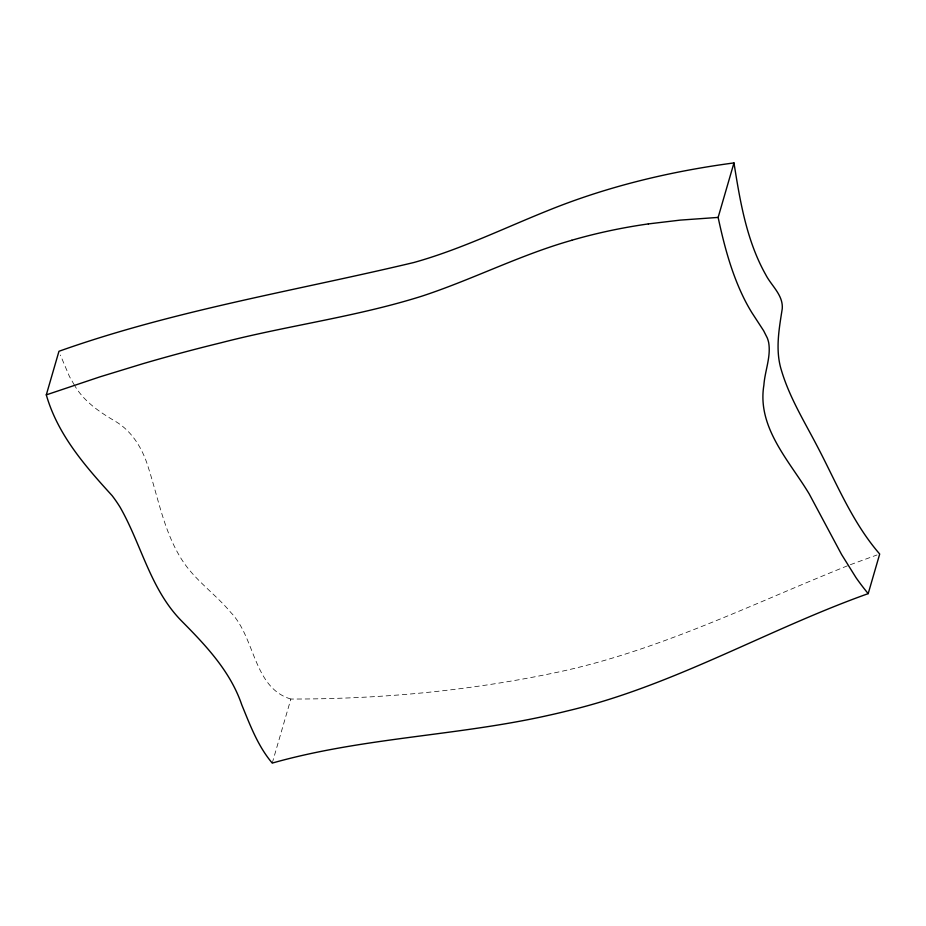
<?xml version="1.0" encoding="UTF-8"?>
<svg xmlns="http://www.w3.org/2000/svg" width="926" height="926" viewBox="0 0 926 926"><rect width="100%" height="100%" fill="white"/><g stroke="black" fill="none" stroke-linecap="round" stroke-linejoin="round"><path stroke-width="0.69" stroke-dasharray="4.63 3.47" d="M272.244 763.082L290.857 699.037C378.34 699.153 466.01 691.178 551.722 673.433C655.782 652.367 751.125 604.308 849.003 565.207M850.346 564.698L877.038 554.963M290.857 699.037C253.203 687.81 255.402 637.69 230.875 612.549C216.059 594.677 196.381 581.262 183.267 561.897C164.458 533.735 158.693 499.704 148.473 468C142.917 449.284 132.383 431.285 115.148 421.191C99.765 412.186 84.498 401.849 75.075 386.269M74.381 385.066L69.531 376.685L60.375 355.052"/><path stroke-width="1.39" d="M46.3 394.87L58.963 351.278C174.262 310.314 295.232 290.799 413.806 262.521C459.909 249.673 503.038 228.606 547.312 210.815C607.028 186.508 670.146 171.391 733.971 162.918C740.059 201.023 746.483 240.378 765.605 274.478C771.277 285.694 783.257 294.954 782.262 308.624C779.067 329.193 775.016 350.479 781.59 370.898C789.577 397.509 804.266 421.365 817.033 445.846C836.433 482.701 852.094 522.183 879.7 554.026L868.194 593.635C766.809 629.796 672.889 685.969 567.441 710.913A651.395 488.615 16.2 0 1 548.261 715.404C457.085 735.904 362.379 737.547 272.244 763.082C257.868 746.171 250.113 725.081 241.767 704.825C230.447 671.477 206.104 645.746 181.89 621.277C150.487 589.723 141.562 544.801 120.114 507.251A156.888 117.683 16.2 0 0 112.092 495.607C84.914 465.813 57.69 434.607 46.3 394.87L99.939 376.859L143.217 363.617A1776.091 1332.259 16.2 0 1 220.944 342.794C287.558 325.535 356.267 316.842 421.99 296.123C472.654 279.478 520.389 254.8 571.805 240.285M868.194 593.635A267.915 200.965 16.2 0 1 856.052 577.708L841.595 554.512L809.162 493.859A383.086 287.361 16.2 0 0 803.733 485.212C784.067 455.129 757.445 423.726 763.881 385.181C764.853 371.037 771.022 357.17 768.719 342.875A43.696 32.78 16.2 0 0 767.272 337.921L763.603 330.675L751.808 312.56A223.386 167.56 16.2 0 1 745.129 300.695C731.829 274.559 724.248 245.969 718.136 217.413L733.971 162.918M648.362 223.907L680.274 220.11L718.136 217.413M571.782 240.251A532.033 399.083 16.2 0 1 648.362 223.907"/></g></svg>
